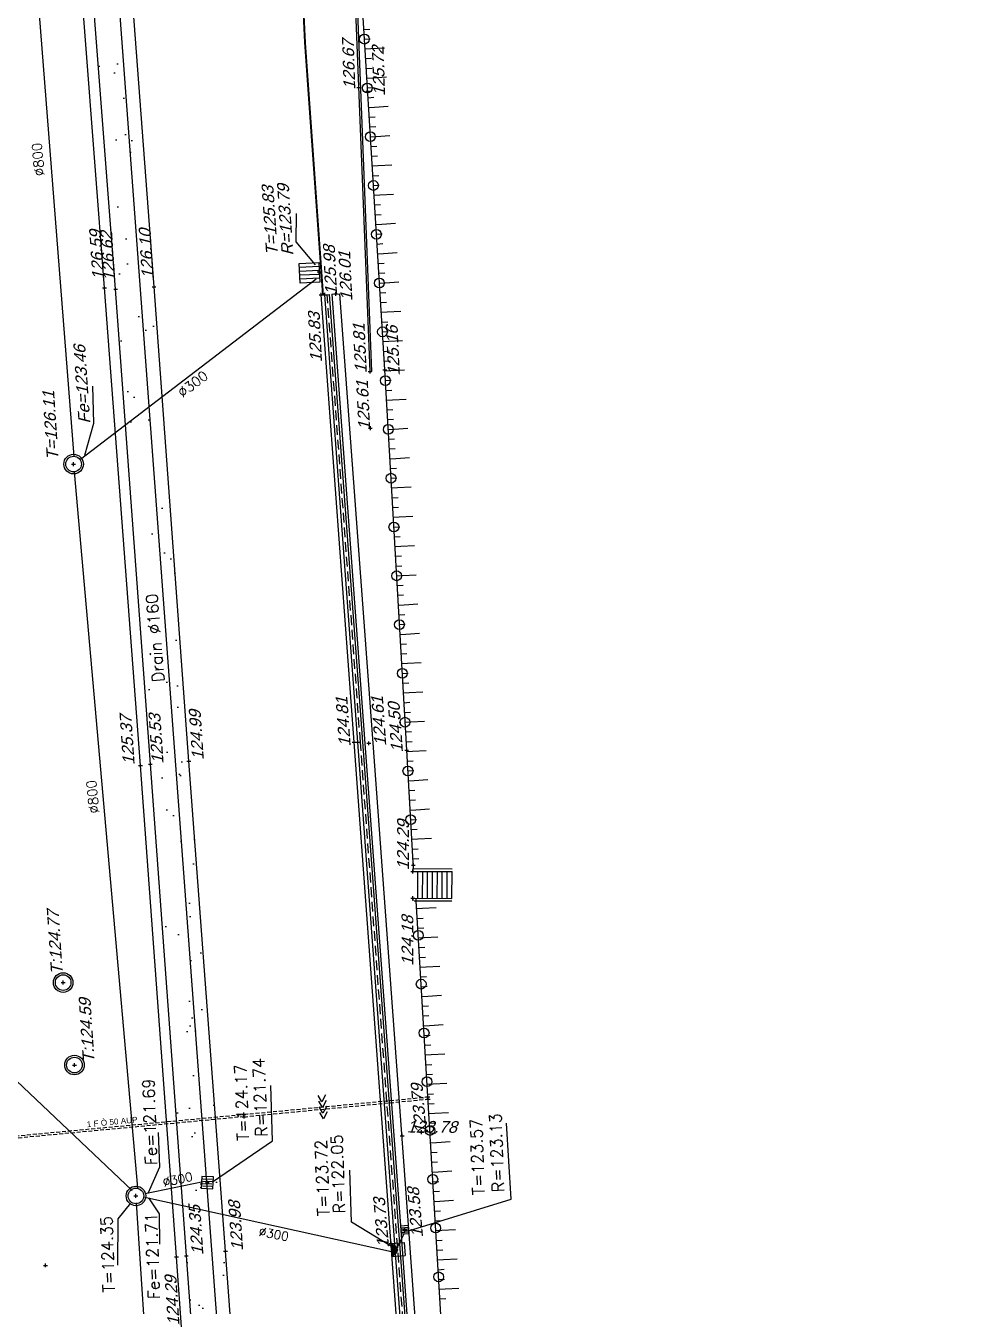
# Model space of a CAD drawing. Header units: metres. Extents: x 1633075 to 1634601, y 8175308 to 8177203.
# Drawn here: x 1633579.1 to 1633627, y 8175892.7 to 8175958.2 of the extents above; entities that cross this region are included whole.
import ezdxf

# ---------------------------------------------------------------- set-up
doc = ezdxf.new("R2010")
doc.units = ezdxf.units.M
doc.header["$LTSCALE"] = 2
doc.header["$PDMODE"] = 2
doc.header["$PDSIZE"] = 0.1
for name, pattern in [('31', [2, 1, 1]), ('551', [0.15, 0.1, -0.05]), ('CACHE', [0.375, 0.25, -0.125]), ('CACHE2', [4.7625, 3.175, -1.5875]), ('CONTINU', [0])]:
    doc.linetypes.add(name, pattern=pattern)
for name, color, linetype in [('C15785 - ASSAINIS', 6, 'Continuous'), ('C15785 - BORDURES', 7, 'CONTINU'), ('C15785 - CLOTURES', 3, 'Continuous'), ('C15785 - DBA', 252, 'Continuous'), ('C15785 - EAUP', 5, 'CONTINU'), ('C15785 - EP', 4, 'Continuous'), ('C15785 - MURS', 7, 'Continuous'), ('C15785 - POINT 2D', 7, 'Continuous'), ('C15785 - Talus', 7, 'Continuous'), ('C15785 - VEGET', 3, 'Continuous'), ('C15785 - Z', 7, 'Continuous')]:
    doc.layers.add(name, color=color, linetype=linetype)
doc.styles.add('SIMPLEX', font='simplex_.ttf', dxfattribs={"height": 0.6})
doc.styles.get("Standard").update_dxf_attribs({"font": 'arial.ttf'})

# ---------------------------------------------------------------- blocks, each defined once
blk = doc.blocks.new('U-GRILLC')
for p, q in [((0.5, 0.5), (-0.5, 0.5)), ((-0.5, 0.5), (-0.5, -0.5)), ((0.4, 0.3), (-0.4, 0.3)), ((0.4, 0.1), (-0.4, 0.1)), ((0.5, -0.5), (0.5, 0.5)), ((-0.5, -0.5), (0.5, -0.5)), ((0.4, -0.1), (-0.4, -0.1)), ((0.4, -0.3), (-0.4, -0.3))]:
    blk.add_line(p, q)
blk = doc.blocks.new('GRILLEBG')
at = {"color": 0}
for p, q in [((0, 1), (1, 1)), ((0, 0), (0, 1)), ((0.2, 0), (0.2, 1)), ((0.4, 0), (0.4, 1)), ((0.6, 0), (0.6, 1)), ((0.8, 0), (0.8, 1)), ((1, 1), (1, 0)), ((1, 0), (0, 0))]:
    blk.add_line(p, q, dxfattribs=at)
blk = doc.blocks.new('*X1')
at = {"color": 0}
for p, q in [((205.245, 147.727), (205.354, 147.835)), ((205.29, 147.727), (205.408, 147.844)), ((205.335, 147.727), (205.46, 147.851)), ((205.467, 147.727), (205.357, 147.836)), ((205.38, 147.727), (205.51, 147.857)), ((205.512, 147.727), (205.396, 147.843)), ((205.425, 147.727), (205.558, 147.86)), ((205.557, 147.727), (205.435, 147.848)), ((205.47, 147.727), (205.605, 147.862)), ((205.602, 147.727), (205.475, 147.853)), ((205.515, 147.727), (205.651, 147.863)), ((205.646, 147.727), (205.516, 147.857)), ((205.691, 147.727), (205.558, 147.86)), ((205.559, 147.727), (205.695, 147.862)), ((205.736, 147.727), (205.601, 147.862)), ((205.604, 147.727), (205.738, 147.86)), ((205.781, 147.727), (205.645, 147.863)), ((205.649, 147.727), (205.78, 147.857)), ((205.826, 147.727), (205.691, 147.862)), ((205.694, 147.727), (205.821, 147.854)), ((205.871, 147.727), (205.737, 147.86)), ((205.739, 147.727), (205.861, 147.849)), ((205.784, 147.727), (205.9, 147.843)), ((205.916, 147.727), (205.786, 147.857)), ((205.829, 147.727), (205.939, 147.837)), ((205.961, 147.727), (205.835, 147.852)), ((205.874, 147.727), (205.977, 147.829)), ((206.006, 147.727), (205.887, 147.845)), ((206.051, 147.727), (205.941, 147.836)), ((205.018, 147.727), (205.012, 147.732)), ((205.021, 147.727), (205.036, 147.742)), ((205.063, 147.727), (205.044, 147.745)), ((205.066, 147.727), (205.108, 147.77)), ((205.108, 147.727), (205.076, 147.758)), ((205.153, 147.727), (205.109, 147.77)), ((205.11, 147.727), (205.175, 147.792)), ((205.197, 147.727), (205.143, 147.781)), ((205.155, 147.727), (205.238, 147.809)), ((205.242, 147.727), (205.177, 147.792)), ((205.2, 147.727), (205.297, 147.824)), ((205.287, 147.727), (205.212, 147.802)), ((205.332, 147.727), (205.247, 147.812)), ((205.377, 147.727), (205.283, 147.821)), ((205.422, 147.727), (205.32, 147.829)), ((205.919, 147.727), (206.013, 147.821)), ((205.964, 147.727), (206.05, 147.813)), ((206.095, 147.727), (205.997, 147.825)), ((206.009, 147.727), (206.085, 147.803)), ((206.053, 147.727), (206.12, 147.793)), ((206.14, 147.727), (206.056, 147.811)), ((206.098, 147.727), (206.154, 147.782)), ((206.185, 147.727), (206.118, 147.793)), ((206.143, 147.727), (206.188, 147.771)), ((206.23, 147.727), (206.185, 147.772)), ((206.188, 147.727), (206.22, 147.759)), ((206.233, 147.727), (206.253, 147.746)), ((206.275, 147.727), (206.257, 147.745)), ((206.278, 147.727), (206.285, 147.733))]:
    blk.add_line(p, q, dxfattribs=at)
blk = doc.blocks.new('AVBG130')
at = {"color": 0}
for p, q in [((0, 1), (1, 1)), ((0, 0), (0, 1)), ((1, 0), (1, 1)), ((0, 0), (1, 0)), ((0.69, 0.103), (0.697, 0.133))]:
    blk.add_line(p, q, dxfattribs=at)
blk.add_lwpolyline([(0, 0, -0.053174), (0.252, 0.346, -0.053174), (0.516, 0.453, -0.050004), (0.763, 0.332, -0.050004), (1, 0)], format="xyb", dxfattribs=at)
at = {"color": 0, "xscale": 0.769230769229047, "yscale": 3.333333333341418, "zscale": 0.769230769229047}
blk.add_blockref('*X1', (-157.692, -492.422), dxfattribs=at)
blk = doc.blocks.new('R')
blk.add_circle((0, 0, 0.001), 0.25)
blk = doc.blocks.new('TAMPON')
blk.add_circle((0, 0), 0.5)
blk = doc.blocks.new('T1')
at = {"linetype": '31'}
blk.add_point((0, 0), dxfattribs=at)
blk = doc.blocks.new('T24')
for p, q in [((-0.654, 0.225), (-0.309, -0.004)), ((-0.365, 0.225), (-0.02, -0.004)), ((-0.076, 0.225), (0.269, -0.004)), ((0.213, 0.225), (0.558, -0.004)), ((-0.309, -0.004), (-0.654, -0.157)), ((-0.02, -0.004), (-0.365, -0.157)), ((0.269, -0.004), (-0.076, -0.157)), ((0.558, -0.004), (0.213, -0.157))]:
    blk.add_line(p, q)
blk = doc.blocks.new('TALB100A')
blk.add_line((0, -0.3), (0, -1))
blk = doc.blocks.new('TALB100B')
blk.add_line((0, 0), (0, -0.3))

msp = doc.modelspace()

# ---------------------------------------------------------------- hatches: boundary and pattern name
at = {"layer": 'C15785 - VEGET'}
h = msp.add_hatch(dxfattribs=at)
h.set_pattern_fill('AR-SAND', color=256, scale=0.07, angle=-0.49997, style=0)
h.set_pattern_definition([(37.00002714, (1050220.128, 8061047.714), (-0.082103375, 3.426739566), [0, -2.70256, 0, -3.0226, 0, -2.88925]), (7.0000271, (1050220.128, 8061047.714), (3.1903286, 4.990126687), [0, -1.45796, 0, -2.43586, 0, -0.93345]), (327.00002714, (1050217.941, 8061047.733), (5.536823571, -0.038255829), [0, -0.889, 0, -3.2004, 0, -4.1783]), (317.0000271, (1050217.941, 8061047.733), (5.358308738, 1.513805964), [0, -0.4445, 0, -2.09804, 0, -2.4003])])
h.paths.add_polyline_path([(1633612.912, 8176038.406, -0.033584), (1633620.526, 8176042.697), (1633619.461, 8176046.198, 0.028492), (1633611.094, 8176041.941, 0.212898), (1633582.326, 8175999.081, 0.047231), (1633581.558, 8175972.201), (1633583.683, 8175944.68), (1633585.459, 8175920.399), (1633585.95, 8175913.691), (1633587.924, 8175913.853), (1633587.424, 8175920.546), (1633585.647, 8175944.81), (1633583.722, 8175970.424, -0.046197), (1633584.753, 8175998.495, -0.192843)])
h = msp.add_hatch(dxfattribs=at)
h.set_pattern_fill('AR-SAND', color=256, scale=0.06, angle=-0.49997, style=0)
h.set_pattern_definition([(37.00002714, (1050220.128, 8061047.714), (-0.070374322, 2.937205342), [0, -2.31648, 0, -2.5908, 0, -2.4765]), (7.00002714, (1050220.128, 8061047.714), (2.734567372, 4.277251446), [0, -1.24968, 0, -2.08788, 0, -0.8001]), (327.00002714, (1050218.2534, 8061047.7303), (4.745848775, -0.03279071), [0, -0.762, 0, -2.7432, 0, -3.5814]), (317.00002714, (1050218.2534, 8061047.7303), (4.59283606, 1.29754797), [0, -0.381, 0, -1.79832, 0, -2.0574])])
h.paths.add_polyline_path([(1633589.295, 8175895.49), (1633587.924, 8175913.853), (1633585.95, 8175913.691), (1633587.3, 8175895.243), (1633588.854, 8175874.113, -0.019799), (1633589.963, 8175850.771), (1633591.641, 8175850.676, 0.01897), (1633590.896, 8175873.811)])

# ---------------------------------------------------------------- linework, layer by layer
at = {"layer": 'C15785 - ASSAINIS'}
for centre in [(1633581, 8175909.221), (1633581.577, 8175905.004)]:
    msp.add_circle(centre, 0.4, dxfattribs=at)
at = {"layer": 'C15785 - BORDURES', "const_width": 0.1}
msp.add_lwpolyline([(1633592.428, 8175983.041, 0.017372), (1633594.286, 8175944.404, 0.017372)], format="xyb", dxfattribs=at)
at = {"layer": 'C15785 - BORDURES'}
for points in [[(1633590.896, 8175873.811), (1633589.295, 8175895.49), (1633587.424, 8175920.546), (1633585.647, 8175944.81), (1633583.722, 8175970.424)], [(1633599.447, 8175873.038), (1633595.879, 8175921.511), (1633594.186, 8175944.395)], [(1633594.737, 8175944.429), (1633595.136, 8175944.458)], [(1633594.737, 8175944.429), (1633596.434, 8175921.443), (1633598.269, 8175896.562), (1633599.963, 8175872.904)], [(1633595.136, 8175944.458), (1633596.833, 8175921.473), (1633598.667, 8175896.591), (1633600.362, 8175872.933)]]:
    msp.add_lwpolyline(points, dxfattribs=at)
at = {"layer": 'C15785 - CLOTURES'}
for points in [[(1633598.917, 8175915.052), (1633598.566, 8175921.111), (1633597.448, 8175940.565), (1633596.183, 8175961.091)], [(1633601.216, 8175877.067), (1633599.056, 8175913.406)]]:
    msp.add_lwpolyline(points, dxfattribs=at)
at = {"layer": 'C15785 - DBA'}
for points in [[(1633588.854, 8175874.113), (1633587.3, 8175895.243), (1633585.459, 8175920.399), (1633583.683, 8175944.68), (1633581.558, 8175972.201)], [(1633588.317, 8175873.916), (1633586.79, 8175895.189), (1633584.951, 8175920.321), (1633583.116, 8175944.748), (1633581.144, 8175970.547)]]:
    msp.add_lwpolyline(points, dxfattribs=at)
at = {"layer": 'C15785 - EAUP', "linetype": '551'}
for p, q in [((1633590.241, 8175902.48), (1633599.653, 8175903.37)), ((1633590.252, 8175902.36), (1633599.659, 8175903.261))]:
    msp.add_line(p, q, dxfattribs=at)
msp.add_lwpolyline([(1633590.252, 8175902.36), (1633575.576, 8175900.972), (1633575.565, 8175901.092), (1633590.241, 8175902.48)], dxfattribs=at)
at = {"layer": 'C15785 - EP', "linetype": 'CONTINU'}
for p, q in [((1633577.822, 8175983.711), (1633581.548, 8175936.131)), ((1633581.881, 8175935.986), (1633593.935, 8175945.223)), ((1633584.816, 8175898.724), (1633581.582, 8175935.344)), ((1633576.446, 8175906.248), (1633584.524, 8175898.587)), ((1633588.167, 8175899.024), (1633585.196, 8175898.411)), ((1633588.105, 8175847.39), (1633584.752, 8175897.951)), ((1633598.002, 8175895.476), (1633598.435, 8175896.38))]:
    msp.add_line(p, q, dxfattribs=at)
at = {"layer": 'C15785 - EP', "flags": 128}
msp.add_lwpolyline([(1633590.95, 8175850.592, 0.020312), (1633590.136, 8175874.886), (1633582.464, 8175978.215, -0.069668), (1633583.665, 8175996.673, -0.231268), (1633619.512, 8176042.992), (1633619.802, 8176043.12, 0.017293), (1633621.806, 8176044.09, -0.032514), (1633623.464, 8176044.832, 0.010575), (1633625.674, 8176045.706, -0.066936), (1633641.802, 8176050.07), (1633672.08, 8176053.318)], format="xyb", dxfattribs=at)
for points in [[(1633593.902, 8175945.928), (1633592.913, 8175947.112), (1633592.935, 8175948.561)], [(1633582.115, 8175936.191), (1633582.568, 8175937.83), (1633582.516, 8175939.734)], [(1633588.689, 8175899.066), (1633591.709, 8175901.124), (1633591.627, 8175903.958)], [(1633598.658, 8175896.515), (1633603.909, 8175898.148), (1633603.677, 8175902.035)], [(1633585.365, 8175898.478), (1633585.948, 8175899.795), (1633585.874, 8175901.546)], [(1633597.793, 8175895.726), (1633595.738, 8175896.965), (1633595.657, 8175899.633)], [(1633583.801, 8175894.759), (1633583.817, 8175897.142), (1633584.457, 8175897.936)], [(1633585.949, 8175895.837), (1633585.918, 8175897.397), (1633585.389, 8175898.216)]]:
    msp.add_lwpolyline(points, dxfattribs=at)
at = {"layer": 'C15785 - EP', "linetype": 'CONTINU'}
msp.add_lwpolyline([(1633597.787, 8175895.44), (1633585.172, 8175898.229)], dxfattribs=at)
at = {"layer": 'C15785 - EP'}
msp.add_circle((1633581.533, 8175935.741), 0.4, dxfattribs=at)
at = {"layer": 'C15785 - EP', "linetype": 'CONTINU'}
msp.add_circle((1633584.721, 8175898.307), 0.4, dxfattribs=at)
at = {"layer": 'C15785 - MURS'}
for points in [[(1633596.691, 8175940.476), (1633595.829, 8175962.351)], [(1633596.791, 8175940.48), (1633595.929, 8175962.355)], [(1633594.377, 8175944.399), (1633594.626, 8175944.417)], [(1633599.912, 8175869.457), (1633596.076, 8175921.517), (1633594.377, 8175944.399)], [(1633600.162, 8175869.476), (1633596.325, 8175921.535), (1633594.626, 8175944.417)], [(1633598.887, 8175915.052), (1633600.887, 8175915.045)], [(1633598.887, 8175915.052), (1633598.887, 8175914.902)], [(1633598.887, 8175914.902), (1633600.887, 8175914.895)], [(1633599.132, 8175913.533), (1633599.137, 8175914.901)], [(1633599.382, 8175913.532), (1633599.387, 8175914.9)], [(1633599.632, 8175913.531), (1633599.637, 8175914.899)], [(1633599.882, 8175913.53), (1633599.887, 8175914.899)], [(1633600.132, 8175913.53), (1633600.137, 8175914.898)], [(1633600.382, 8175913.529), (1633600.387, 8175914.897)], [(1633600.632, 8175913.528), (1633600.637, 8175914.896)], [(1633600.882, 8175913.527), (1633600.887, 8175914.895)], [(1633598.882, 8175913.534), (1633600.882, 8175913.527)], [(1633598.882, 8175913.534), (1633598.882, 8175913.406)], [(1633599.056, 8175913.406), (1633600.882, 8175913.399)]]:
    msp.add_lwpolyline(points, dxfattribs=at)
at = {"layer": 'C15785 - MURS', "linetype": 'CACHE'}
msp.add_lwpolyline([(1633600.037, 8175869.467), (1633596.2, 8175921.526), (1633594.502, 8175944.408)], dxfattribs=at)
at = {"layer": 'C15785 - POINT 2D'}
for p in [(1633596.119, 8175955.005), (1633596.569, 8175954.822), (1633594.096, 8175945.58), (1633583.116, 8175944.748), (1633585.647, 8175944.81), (1633583.683, 8175944.68), (1633594.186, 8175944.395), (1633594.377, 8175944.399), (1633594.937, 8175944.444), (1633596.691, 8175940.476), (1633597.448, 8175940.565), (1633596.708, 8175937.584), (1633581.533, 8175935.741), (1633595.879, 8175921.511), (1633596.076, 8175921.517), (1633596.633, 8175921.458), (1633598.566, 8175921.111), (1633587.424, 8175920.546), (1633584.951, 8175920.321), (1633585.459, 8175920.399), (1633598.907, 8175915.224), (1633598.887, 8175914.902), (1633598.882, 8175913.534), (1633599.056, 8175913.406), (1633581, 8175909.221), (1633581.577, 8175905.004), (1633599.319, 8175901.574), (1633598.33, 8175901.376), (1633598.33, 8175901.376), (1633588.371, 8175898.994), (1633584.721, 8175898.307), (1633598.468, 8175896.576), (1633597.768, 8175895.874), (1633586.79, 8175895.189), (1633587.3, 8175895.243), (1633589.295, 8175895.49), (1633580.095, 8175894.756)]:
    msp.add_point(p, dxfattribs=at)

# ---------------------------------------------------------------- block references
at = {"layer": 'C15785 - ASSAINIS', "rotation": 359.5000271160415}
for p in [(1633581, 8175909.221), (1633581.577, 8175905.004)]:
    msp.add_blockref('TAMPON', p, dxfattribs=at)
at = {"layer": 'C15785 - CLOTURES'}
for p, rotation in [((1633596.406, 8175957.478), 93.52648744359668), ((1633596.559, 8175954.982), 93.52648744359668), ((1633596.713, 8175952.487), 93.52648744359668), ((1633596.867, 8175949.992), 93.52648744359668), ((1633597.021, 8175947.497), 93.52648744359668), ((1633597.174, 8175945.001), 93.52648744359668), ((1633597.328, 8175942.506), 93.52648744359668), ((1633597.48, 8175940.011), 93.29004398581422), ((1633597.623, 8175937.515), 93.29004398581422), ((1633597.767, 8175935.019), 93.29004398581422), ((1633597.91, 8175932.523), 93.29004398581422), ((1633598.054, 8175930.027), 93.29004398581422), ((1633598.197, 8175927.531), 93.29004398581422), ((1633598.341, 8175925.035), 93.29004398581422), ((1633598.484, 8175922.54), 93.29004398581422), ((1633598.628, 8175920.044), 93.3115167689721), ((1633598.772, 8175917.548), 93.3115167689721), ((1633599.161, 8175911.637), 93.40230103927274), ((1633599.309, 8175909.141), 93.40230103927274), ((1633599.458, 8175906.646), 93.40230103927274), ((1633599.606, 8175904.15), 93.40230103927274), ((1633599.754, 8175901.655), 93.40230103927274), ((1633599.903, 8175899.159), 93.40230103927274), ((1633600.051, 8175896.663), 93.40230103927274), ((1633600.2, 8175894.168), 93.40230103927274)]:
    msp.add_blockref('R', p, dxfattribs=dict(at, rotation=rotation))
at = {"layer": 'C15785 - EAUP'}
for name, p, rotation in [('T24', (1633594.261, 8175902.806), 275.4351991342572), ('T1', (1633599.653, 8175903.37), 359.5000271160415), ('T1', (1633599.659, 8175903.261), 275.4680531399622), ('T1', (1633590.241, 8175902.48), 275.4036711359254), ('T1', (1633590.252, 8175902.36), 275.4036711359254)]:
    msp.add_blockref(name, p, dxfattribs=dict(at, rotation=rotation))
at = {"layer": 'C15785 - EP'}
for name, p, rotation in [('GRILLEBG', (1633594.119, 8175945.047), 92.78558285433485), ('TAMPON', (1633581.533, 8175935.741), 359.5000271160415)]:
    msp.add_blockref(name, p, dxfattribs=dict(at, rotation=rotation))
at = {"layer": 'C15785 - EP', "linetype": 'CACHE2'}
for name, p, xscale, yscale, zscale, rotation in [('U-GRILLC', (1633588.371, 8175898.994), 0.6000000000915776, 0.6000000000915776, 0.6000000000915776, 177.1243141975512), ('U-GRILLC', (1633598.468, 8175896.576), 0.3999999999143501, 0.3999999999143501, 0.3999999999143501, 184.022467083657), ('AVBG130', (1633597.768, 8175895.874), 0.6687135660239272, 0.6687135660239272, 0.6687135660239272, 274.0389835825761)]:
    msp.add_blockref(name, p, dxfattribs=dict(at, xscale=xscale, yscale=yscale, zscale=zscale, rotation=rotation))
at = {"layer": 'C15785 - EP', "linetype": 'CONTINU', "rotation": 359.5000271160415}
msp.add_blockref('TAMPON', (1633584.721, 8175898.307), dxfattribs=at)
at = {"layer": 'C15785 - Talus', "linetype": 'CACHE2'}
for name, p, rotation in [('TALB100B', (1633596.375, 8175957.977), 93.52648744359668), ('TALB100B', (1633596.406, 8175957.478), 93.52648744359668), ('TALB100B', (1633596.436, 8175956.979), 93.52648744359668), ('TALB100A', (1633596.436, 8175956.979), 93.52648744359668), ('TALB100B', (1633596.467, 8175956.48), 93.52648744359668), ('TALB100B', (1633596.498, 8175955.981), 93.52648744359668), ('TALB100B', (1633596.529, 8175955.481), 93.52648744359668), ('TALB100A', (1633596.529, 8175955.481), 93.52648744359668), ('TALB100B', (1633596.559, 8175954.982), 93.52648744359668), ('TALB100B', (1633596.59, 8175954.483), 93.52648744359668), ('TALB100B', (1633596.621, 8175953.984), 93.52648744359668), ('TALB100A', (1633596.621, 8175953.984), 93.52648744359668), ('TALB100B', (1633596.652, 8175953.485), 93.52648744359668), ('TALB100B', (1633596.682, 8175952.986), 93.52648744359668), ('TALB100B', (1633596.713, 8175952.487), 93.52648744359668), ('TALB100B', (1633596.744, 8175951.988), 93.52648744359668), ('TALB100A', (1633596.713, 8175952.487), 93.52648744359668), ('TALB100B', (1633596.775, 8175951.489), 93.52648744359668), ('TALB100B', (1633596.805, 8175950.99), 93.52648744359668), ('TALB100A', (1633596.805, 8175950.99), 93.52648744359668), ('TALB100B', (1633596.836, 8175950.491), 93.52648744359668), ('TALB100B', (1633596.867, 8175949.992), 93.52648744359668), ('TALB100B', (1633596.898, 8175949.493), 93.52648744359668), ('TALB100A', (1633596.898, 8175949.493), 93.52648744359668), ('TALB100B', (1633596.928, 8175948.994), 93.52648744359668), ('TALB100B', (1633596.959, 8175948.495), 93.52648744359668), ('TALB100B', (1633596.99, 8175947.996), 93.52648744359668), ('TALB100B', (1633597.021, 8175947.497), 93.52648744359668), ('TALB100A', (1633596.99, 8175947.996), 93.52648744359668), ('TALB100B', (1633597.051, 8175946.998), 93.52648744359668), ('TALB100B', (1633597.082, 8175946.498), 93.52648744359668), ('TALB100A', (1633597.082, 8175946.498), 93.52648744359668), ('TALB100B', (1633597.113, 8175945.999), 93.52648744359668), ('TALB100B', (1633597.144, 8175945.5), 93.52648744359668), ('TALB100B', (1633597.174, 8175945.001), 93.52648744359668), ('TALB100A', (1633597.174, 8175945.001), 93.52648744359668), ('TALB100B', (1633597.205, 8175944.502), 93.52648744359668), ('TALB100B', (1633597.236, 8175944.003), 93.52648744359668), ('TALB100B', (1633597.267, 8175943.504), 93.52648744359668), ('TALB100A', (1633597.267, 8175943.504), 93.52648744359668), ('TALB100B', (1633597.297, 8175943.005), 93.52648744359668), ('TALB100B', (1633597.328, 8175942.506), 93.52648744359668), ('TALB100B', (1633597.359, 8175942.007), 93.52648744359668), ('TALB100B', (1633597.39, 8175941.508), 93.52648744359668), ('TALB100A', (1633597.359, 8175942.007), 93.52648744359668), ('TALB100B', (1633597.42, 8175941.009), 93.52648744359668), ('TALB100B', (1633597.451, 8175940.51), 93.29004398581422), ('TALB100A', (1633597.451, 8175940.51), 93.29004398581422), ('TALB100B', (1633597.48, 8175940.011), 93.29004398581422), ('TALB100B', (1633597.508, 8175939.511), 93.29004398581422), ('TALB100B', (1633597.537, 8175939.012), 93.29004398581422), ('TALB100A', (1633597.537, 8175939.012), 93.29004398581422), ('TALB100B', (1633597.566, 8175938.513), 93.29004398581422), ('TALB100B', (1633597.594, 8175938.014), 93.29004398581422), ('TALB100B', (1633597.623, 8175937.515), 93.29004398581422), ('TALB100B', (1633597.652, 8175937.016), 93.29004398581422), ('TALB100A', (1633597.623, 8175937.515), 93.29004398581422), ('TALB100B', (1633597.681, 8175936.516), 93.29004398581422), ('TALB100B', (1633597.709, 8175936.017), 93.29004398581422), ('TALB100A', (1633597.709, 8175936.017), 93.29004398581422), ('TALB100B', (1633597.738, 8175935.518), 93.29004398581422), ('TALB100B', (1633597.767, 8175935.019), 93.29004398581422), ('TALB100B', (1633597.795, 8175934.52), 93.29004398581422), ('TALB100A', (1633597.795, 8175934.52), 93.29004398581422), ('TALB100B', (1633597.824, 8175934.021), 93.29004398581422), ('TALB100B', (1633597.853, 8175933.521), 93.29004398581422), ('TALB100B', (1633597.881, 8175933.022), 93.29004398581422), ('TALB100A', (1633597.881, 8175933.022), 93.29004398581422), ('TALB100B', (1633597.91, 8175932.523), 93.29004398581422), ('TALB100B', (1633597.939, 8175932.024), 93.29004398581422), ('TALB100B', (1633597.967, 8175931.525), 93.29004398581422), ('TALB100B', (1633597.996, 8175931.026), 93.29004398581422), ('TALB100A', (1633597.967, 8175931.525), 93.29004398581422), ('TALB100B', (1633598.025, 8175930.526), 93.29004398581422), ('TALB100B', (1633598.054, 8175930.027), 93.29004398581422), ('TALB100A', (1633598.054, 8175930.027), 93.29004398581422), ('TALB100B', (1633598.082, 8175929.528), 93.29004398581422), ('TALB100B', (1633598.111, 8175929.029), 93.29004398581422), ('TALB100B', (1633598.14, 8175928.53), 93.29004398581422), ('TALB100A', (1633598.14, 8175928.53), 93.29004398581422), ('TALB100B', (1633598.168, 8175928.03), 93.29004398581422), ('TALB100B', (1633598.197, 8175927.531), 93.29004398581422), ('TALB100B', (1633598.226, 8175927.032), 93.29004398581422), ('TALB100B', (1633598.254, 8175926.533), 93.29004398581422), ('TALB100A', (1633598.226, 8175927.032), 93.29004398581422), ('TALB100B', (1633598.283, 8175926.034), 93.29004398581422), ('TALB100B', (1633598.312, 8175925.535), 93.29004398581422), ('TALB100A', (1633598.312, 8175925.535), 93.29004398581422), ('TALB100B', (1633598.341, 8175925.035), 93.29004398581422), ('TALB100B', (1633598.369, 8175924.536), 93.29004398581422), ('TALB100B', (1633598.398, 8175924.037), 93.29004398581422), ('TALB100A', (1633598.398, 8175924.037), 93.29004398581422), ('TALB100B', (1633598.427, 8175923.538), 93.29004398581422), ('TALB100B', (1633598.455, 8175923.039), 93.29004398581422), ('TALB100B', (1633598.484, 8175922.54), 93.29004398581422), ('TALB100A', (1633598.484, 8175922.54), 93.29004398581422), ('TALB100B', (1633598.513, 8175922.04), 93.29004398581422), ('TALB100B', (1633598.541, 8175921.541), 93.29004398581422), ('TALB100B', (1633598.57, 8175921.042), 93.3115167689721), ('TALB100B', (1633598.599, 8175920.543), 93.3115167689721), ('TALB100A', (1633598.57, 8175921.042), 93.3115167689721), ('TALB100B', (1633598.628, 8175920.044), 93.3115167689721), ('TALB100B', (1633598.657, 8175919.544), 93.3115167689721), ('TALB100A', (1633598.657, 8175919.544), 93.3115167689721), ('TALB100B', (1633598.686, 8175919.045), 93.3115167689721), ('TALB100B', (1633598.715, 8175918.546), 93.3115167689721), ('TALB100B', (1633598.743, 8175918.047), 93.3115167689721), ('TALB100A', (1633598.743, 8175918.047), 93.3115167689721), ('TALB100B', (1633598.772, 8175917.548), 93.3115167689721), ('TALB100B', (1633598.801, 8175917.049), 93.3115167689721), ('TALB100B', (1633598.83, 8175916.549), 93.3115167689721), ('TALB100B', (1633598.859, 8175916.05), 93.3115167689721), ('TALB100A', (1633598.83, 8175916.549), 93.3115167689721), ('TALB100B', (1633598.888, 8175915.551), 93.3115167689721), ('TALB100B', (1633599.08, 8175913.004), 93.40230103927274), ('TALB100A', (1633599.08, 8175913.004), 93.40230103927274), ('TALB100B', (1633599.109, 8175912.505), 93.40230103927274), ('TALB100B', (1633599.139, 8175912.005), 93.40230103927274), ('TALB100B', (1633599.169, 8175911.506), 93.40230103927274), ('TALB100A', (1633599.169, 8175911.506), 93.40230103927274), ('TALB100B', (1633599.198, 8175911.007), 93.40230103927274), ('TALB100B', (1633599.228, 8175910.508), 93.40230103927274), ('TALB100A', (1633599.258, 8175910.009), 93.40230103927274), ('TALB100B', (1633599.258, 8175910.009), 93.40230103927274), ('TALB100B', (1633599.287, 8175909.51), 93.40230103927274), ('TALB100B', (1633599.317, 8175909.011), 93.40230103927274), ('TALB100B', (1633599.347, 8175908.512), 93.40230103927274), ('TALB100A', (1633599.347, 8175908.512), 93.40230103927274), ('TALB100B', (1633599.377, 8175908.012), 93.40230103927274), ('TALB100B', (1633599.406, 8175907.513), 93.40230103927274), ('TALB100B', (1633599.436, 8175907.014), 93.40230103927274), ('TALB100A', (1633599.436, 8175907.014), 93.40230103927274), ('TALB100B', (1633599.466, 8175906.515), 93.40230103927274), ('TALB100B', (1633599.495, 8175906.016), 93.40230103927274), ('TALB100B', (1633599.525, 8175905.517), 93.40230103927274), ('TALB100A', (1633599.525, 8175905.517), 93.40230103927274), ('TALB100B', (1633599.555, 8175905.018), 93.40230103927274), ('TALB100B', (1633599.584, 8175904.519), 93.40230103927274), ('TALB100B', (1633599.614, 8175904.019), 93.40230103927274), ('TALB100B', (1633599.644, 8175903.52), 93.40230103927274), ('TALB100A', (1633599.614, 8175904.019), 93.40230103927274), ('TALB100B', (1633599.673, 8175903.021), 93.40230103927274), ('TALB100B', (1633599.703, 8175902.522), 93.40230103927274), ('TALB100A', (1633599.703, 8175902.522), 93.40230103927274), ('TALB100B', (1633599.733, 8175902.023), 93.40230103927274), ('TALB100B', (1633599.762, 8175901.524), 93.40230103927274), ('TALB100B', (1633599.792, 8175901.025), 93.40230103927274), ('TALB100A', (1633599.792, 8175901.025), 93.40230103927274), ('TALB100B', (1633599.822, 8175900.526), 93.40230103927274), ('TALB100B', (1633599.851, 8175900.027), 93.40230103927274), ('TALB100A', (1633599.881, 8175899.527), 93.40230103927274), ('TALB100B', (1633599.881, 8175899.527), 93.40230103927274), ('TALB100B', (1633599.911, 8175899.028), 93.40230103927274), ('TALB100B', (1633599.94, 8175898.529), 93.40230103927274), ('TALB100B', (1633599.97, 8175898.03), 93.40230103927274), ('TALB100A', (1633599.97, 8175898.03), 93.40230103927274), ('TALB100B', (1633600, 8175897.531), 93.40230103927274), ('TALB100B', (1633600.029, 8175897.032), 93.40230103927274), ('TALB100B', (1633600.059, 8175896.533), 93.40230103927274), ('TALB100A', (1633600.059, 8175896.533), 93.40230103927274), ('TALB100B', (1633600.089, 8175896.034), 93.40230103927274), ('TALB100B', (1633600.118, 8175895.534), 93.40230103927274), ('TALB100B', (1633600.148, 8175895.035), 93.40230103927274), ('TALB100A', (1633600.148, 8175895.035), 93.40230103927274), ('TALB100B', (1633600.178, 8175894.536), 93.40230103927274), ('TALB100B', (1633600.207, 8175894.037), 93.40230103927274), ('TALB100B', (1633600.237, 8175893.538), 93.40230103927274), ('TALB100B', (1633600.267, 8175893.039), 93.40230103927274), ('TALB100A', (1633600.237, 8175893.538), 93.40230103927274)]:
    msp.add_blockref(name, p, dxfattribs=dict(at, rotation=rotation))

# ---------------------------------------------------------------- texts
at = {"layer": 'C15785 - EAUP', "linetype": 'Continuous'}
msp.add_text('1 F Ò 50 AUP', height=0.3, rotation=5.48143, dxfattribs=at).set_placement((1633582.22, 8175901.819))
at = {"layer": 'C15785 - EP', "style": 'SIMPLEX'}
for s, height, rotation, p in [('%%c800 ', 0.5, 95.73648, (1633580.056, 8175950.49)), ('%%c300 ', 0.5, 37.34231, (1633587.1, 8175939.119)), ('Drain %%c160', 0.6, 94.47567, (1633586.173, 8175924.615)), ('%%c800 ', 0.5, 95.73648, (1633582.847, 8175917.891)), ('T=124.17', 0.6, 92.13067, (1633590.509, 8175901.145)), ('R=121.74', 0.6, 92.13067, (1633591.446, 8175901.346)), ('Fe=121.69', 0.6, 92.13067, (1633585.816, 8175899.898)), ('R=123.13', 0.6, 92.13067, (1633603.549, 8175898.512)), ('T=123.57', 0.6, 92.13067, (1633602.554, 8175898.367)), ('T=123.72', 0.6, 92.13067, (1633594.622, 8175897.295)), ('R=122.05', 0.6, 92.13067, (1633595.427, 8175897.428)), ('T=124.35', 0.6, 92.13067, (1633583.648, 8175893.39)), ('Fe=121.71', 0.6, 92.13067, (1633585.955, 8175893.043))]:
    msp.add_text(s, height=height, rotation=rotation, dxfattribs=at).set_placement(p)
at = {"layer": 'C15785 - EP', "oblique": 18}
for s, p in [('T=125.83', (1633591.984, 8175946.426)), ('R=123.79', (1633592.779, 8175946.415)), ('Fe=123.46', (1633582.39, 8175937.818)), ('T=126.11', (1633580.771, 8175935.949))]:
    msp.add_text(s, height=0.6, rotation=93.81012, dxfattribs=at).set_placement(p)
at = {"layer": 'C15785 - EP', "linetype": 'CACHE2', "style": 'SIMPLEX'}
for s, rotation, p in [('%%c300', 11.75076, (1633586.143, 8175898.776)), ('%%C300 ', 349.42791, (1633590.972, 8175896.276))]:
    msp.add_text(s, height=0.45, rotation=rotation, dxfattribs=at).set_placement(p)
at = {"layer": 'C15785 - Z', "oblique": 18}
for s, rotation, p in [(' 126.67', 451.74811, (1633595.947, 8175954.657, 126.668)), (' 125.72', 451.74811, (1633597.471, 8175954.332, 125.719)), (' 126.59', 453.81012, (1633583.117, 8175944.928, 126.589)), (' 126.62', 453.81012, (1633583.685, 8175944.86, 126.624)), (' 126.10', 453.81012, (1633585.649, 8175944.99, 126.099)), (' 125.98', 452.69292, (1633595.019, 8175944.146, 125.976)), (' 126.01', 452.69292, (1633595.804, 8175943.848, 126.012)), (' 125.83', 452.69292, (1633594.249, 8175940.72, 125.834)), (' 125.81', 452.69292, (1633596.54, 8175940.157, 125.807)), (' 125.16', 452.69292, (1633598.231, 8175940.032, 125.16)), (' 125.61', 452.69292, (1633596.711, 8175937.237, 125.613)), (' 124.81', 454.01287, (1633595.722, 8175921.065, 124.811)), (' 124.61', 454.01287, (1633597.542, 8175921.094, 124.611)), (' 124.99', 453.81012, (1633588.211, 8175920.375, 124.993)), (' 124.50', 454.01287, (1633598.394, 8175920.764, 124.497)), (' 125.37', 453.81012, (1633584.673, 8175920.126, 125.373)), (' 125.53', 453.81012, (1633586.153, 8175920.181, 125.525)), (' 124.29', 450.0354, (1633598.679, 8175914.731, 124.291)), (' T:124.77', 453.81012, (1633581.001, 8175909.401, 124.772)), (' 124.18', 450.0354, (1633598.904, 8175909.838, 124.184)), (' T:124.59', 453.81012, (1633582.629, 8175904.89, 124.591)), (' 123.79', 454.8626, (1633599.61, 8175901.267, 123.794)), (' 123.78', 359.50003, (1633598.331, 8175901.556, 123.782)), (' 123.73', 454.8626, (1633597.689, 8175895.434, 123.731)), (' 123.58', 454.8626, (1633599.427, 8175895.962, 123.577)), (' 124.35', 453.81012, (1633588.19, 8175895.054, 124.346)), (' 123.98', 453.81012, (1633590.222, 8175895.272, 123.983)), (' 124.29', 453.81012, (1633586.97, 8175891.445, 124.286))]:
    msp.add_text(s, height=0.6, rotation=rotation, dxfattribs=at).set_placement(p)

doc.saveas('drawing.dxf')
